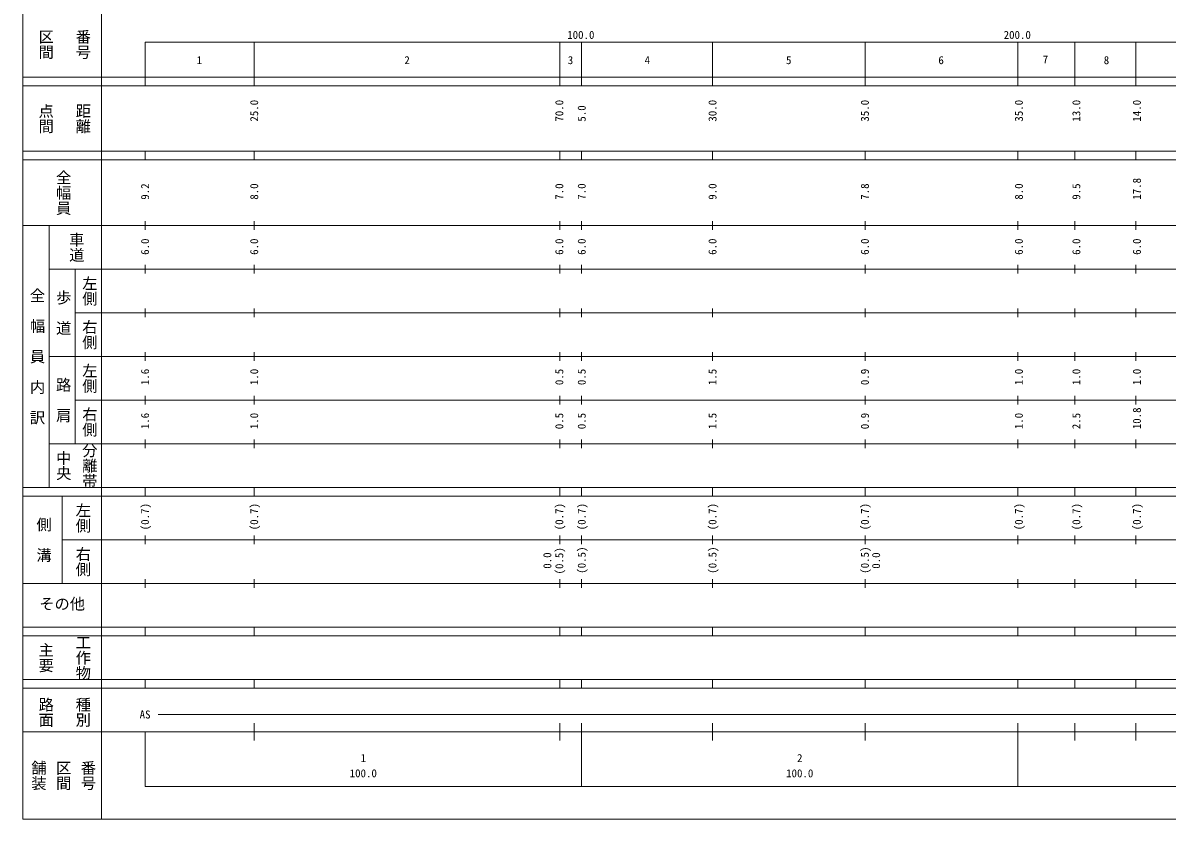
# Model space of a CAD drawing. Units: millimetres on the paper, enlarged 1000 times. Extents: x 27531 to 667531, y 18316 to 378316.
# Drawn here: x 27531 to 289702, y 18316 to 200725 of the extents above; entities that cross this region are included whole.
import ezdxf
from ezdxf.enums import TextEntityAlignment as Align

# ---------------------------------------------------------------- set-up
doc = ezdxf.new("R2010")
doc.units = ezdxf.units.MM
doc.header["$LTSCALE"] = 1000
doc.layers.add('S-SUV', color=7, linetype='Continuous', lineweight=13)
doc.styles.add('@ＭＳ ゴシック', font='')
doc.styles.add('ＭＳ ゴシック', font='')
doc.styles.get('@ＭＳ ゴシック').set_extended_font_data('@MS Gothic')
doc.styles.get('ＭＳ ゴシック').set_extended_font_data('MS Gothic')

msp = doc.modelspace()

# ---------------------------------------------------------------- linework, layer by layer
at = {"layer": 'S-SUV'}
for p, q in [((27531, 378316), (27531, 18316)), ((45531, 368316), (45531, 18316)), ((55531, 196316), (566531, 196316)), ((55531, 196316), (55531, 186316)), ((75142, 196316), (84184, 196316)), ((80531, 186316), (80531, 196316)), ((145142, 196316), (154184, 196316)), ((150531, 186316), (150531, 196316)), ((155531, 186316), (155531, 196316)), ((180142, 196316), (189184, 196316)), ((185531, 186316), (185531, 196316)), ((215142, 196316), (224184, 196316)), ((220531, 186316), (220531, 196316)), ((255531, 186316), (255531, 196316)), ((263142, 196317), (272184, 196317)), ((268531, 186317), (268531, 196317)), ((277142, 196317), (286184, 196317)), ((282531, 186317), (282531, 196317)), ((27531, 188316), (566531, 188316)), ((27531, 186316), (566531, 186316)), ((75142, 188316), (84184, 188316)), ((75142, 186316), (84184, 186316)), ((145142, 188316), (154184, 188316)), ((145142, 186316), (154184, 186316)), ((180142, 188316), (189184, 188316)), ((180142, 186316), (189184, 186316)), ((215142, 188316), (224184, 188316)), ((215142, 186316), (224184, 186316)), ((263142, 188317), (272184, 188317)), ((263142, 186317), (272184, 186317)), ((277142, 188317), (286184, 188317)), ((277142, 186317), (286184, 186317)), ((27531, 171316), (566531, 171316)), ((55531, 169316), (55531, 171316)), ((75142, 171316), (84184, 171316)), ((80531, 169316), (80531, 171316)), ((145142, 171316), (154184, 171316)), ((150531, 169316), (150531, 171316)), ((155531, 169316), (155531, 171316)), ((180142, 171316), (189184, 171316)), ((185531, 169316), (185531, 171316)), ((215142, 171316), (224184, 171316)), ((220531, 169316), (220531, 171316)), ((255531, 169316), (255531, 171316)), ((263142, 171317), (272184, 171317)), ((268531, 169317), (268531, 171317)), ((277142, 171317), (286184, 171317)), ((282531, 169317), (282531, 171317)), ((27531, 169316), (566531, 169316)), ((75142, 169316), (84184, 169316)), ((145142, 169316), (154184, 169316)), ((180142, 169316), (189184, 169316)), ((215142, 169316), (224184, 169316)), ((263142, 169317), (272184, 169317)), ((277142, 169317), (286184, 169317)), ((55531, 153316), (55531, 155316)), ((80531, 153316), (80531, 155316)), ((150531, 153316), (150531, 155316)), ((155531, 153316), (155531, 155316)), ((185531, 153316), (185531, 155316)), ((220531, 153316), (220531, 155316)), ((255531, 153316), (255531, 155316)), ((268531, 153317), (268531, 155317)), ((282531, 153317), (282531, 155317)), ((27531, 154316), (566531, 154316)), ((33531, 94316), (33531, 154316)), ((75142, 154316), (84184, 154316)), ((145142, 154316), (154184, 154316)), ((180142, 154316), (189184, 154316)), ((215142, 154316), (224184, 154316)), ((263142, 154317), (272184, 154317)), ((277142, 154317), (286184, 154317)), ((33531, 144316), (566531, 144316)), ((39531, 144316), (39531, 104316)), ((55531, 143316), (55531, 145316)), ((75142, 144316), (84184, 144316)), ((80531, 143316), (80531, 145316)), ((145142, 144316), (154184, 144316)), ((150531, 143316), (150531, 145316)), ((155531, 143316), (155531, 145316)), ((180142, 144316), (189184, 144316)), ((215142, 144316), (224184, 144316)), ((220531, 143316), (220531, 145316)), ((255531, 143316), (255531, 145316)), ((263142, 144317), (272184, 144317)), ((268531, 143317), (268531, 145317)), ((277142, 144317), (286184, 144317)), ((282531, 143317), (282531, 145317)), ((39531, 134316), (566531, 134316)), ((55531, 133316), (55531, 135316)), ((75142, 134316), (84184, 134316)), ((80531, 133316), (80531, 135316)), ((145142, 134316), (154184, 134316)), ((150531, 133316), (150531, 135316)), ((155531, 133316), (155531, 135316)), ((180142, 134316), (189184, 134316)), ((185531, 133316), (185531, 135316)), ((215142, 134316), (224184, 134316)), ((220531, 133316), (220531, 135316)), ((255531, 133316), (255531, 135316)), ((263142, 134317), (272184, 134317)), ((268531, 133317), (268531, 135317)), ((277142, 134317), (286184, 134317)), ((282531, 133317), (282531, 135317)), ((33531, 124316), (566531, 124316)), ((55531, 123316), (55531, 125316)), ((75142, 124316), (84184, 124316)), ((80531, 123316), (80531, 125316)), ((145142, 124316), (154184, 124316)), ((150531, 123316), (150531, 125316)), ((155531, 123316), (155531, 125316)), ((180142, 124316), (189184, 124316)), ((185531, 123316), (185531, 125316)), ((215142, 124316), (224184, 124316)), ((220531, 123316), (220531, 125316)), ((255531, 123316), (255531, 125316)), ((263142, 124317), (272184, 124317)), ((268531, 123317), (268531, 125317)), ((277142, 124317), (286184, 124317)), ((282531, 123317), (282531, 125317)), ((39531, 114316), (566531, 114316)), ((55531, 113316), (55531, 115316)), ((75142, 114316), (84184, 114316)), ((80531, 113316), (80531, 115316)), ((145142, 114316), (154184, 114316)), ((150531, 113316), (150531, 115316)), ((155531, 113316), (155531, 115316)), ((180142, 114316), (189184, 114316)), ((215142, 114316), (224184, 114316)), ((220531, 113316), (220531, 115316)), ((255531, 113316), (255531, 115316)), ((263142, 114317), (272184, 114317)), ((268531, 113317), (268531, 115317)), ((277142, 114317), (286184, 114317)), ((282531, 113317), (282531, 115317)), ((55531, 103316), (55531, 105316)), ((80531, 103316), (80531, 105316)), ((150531, 103316), (150531, 105316)), ((155531, 103316), (155531, 105316)), ((185531, 103316), (185531, 105316)), ((220531, 103316), (220531, 105316)), ((255531, 103316), (255531, 105316)), ((268531, 103317), (268531, 105317)), ((282531, 103317), (282531, 105317)), ((33531, 104316), (566531, 104316)), ((75142, 104316), (84184, 104316)), ((145142, 104316), (154184, 104316)), ((180142, 104316), (189184, 104316)), ((215142, 104316), (224184, 104316)), ((263142, 104317), (272184, 104317)), ((277142, 104317), (286184, 104317)), ((27531, 94316), (566531, 94316)), ((27531, 92316), (566531, 92316)), ((36531, 92316), (36531, 72316)), ((55531, 92316), (55531, 94316)), ((75142, 94316), (84184, 94316)), ((75142, 92316), (84184, 92316)), ((80531, 92316), (80531, 94316)), ((145142, 94316), (154184, 94316)), ((145142, 92316), (154184, 92316)), ((150531, 92316), (150531, 94316)), ((155531, 92316), (155531, 94316)), ((180142, 94316), (189184, 94316)), ((180142, 92316), (189184, 92316)), ((185531, 92316), (185531, 94316)), ((215142, 94316), (224184, 94316)), ((215142, 92316), (224184, 92316)), ((220531, 92316), (220531, 94316)), ((255531, 92316), (255531, 94316)), ((263142, 94317), (272184, 94317)), ((263142, 92317), (272184, 92317)), ((268531, 92317), (268531, 94317)), ((277142, 94317), (286184, 94317)), ((277142, 92317), (286184, 92317)), ((282531, 92317), (282531, 94317)), ((36531, 82316), (566531, 82316)), ((55531, 81316), (55531, 83316)), ((75142, 82316), (84184, 82316)), ((80531, 81316), (80531, 83316)), ((145142, 82316), (154184, 82316)), ((150531, 81316), (150531, 83316)), ((155531, 81316), (155531, 83316)), ((180142, 82316), (189184, 82316)), ((185531, 81316), (185531, 83316)), ((215142, 82316), (224184, 82316)), ((220531, 81316), (220531, 83316)), ((255531, 81316), (255531, 83316)), ((263142, 82317), (272184, 82317)), ((268531, 81317), (268531, 83317)), ((277142, 82317), (286184, 82317)), ((282531, 81317), (282531, 83317)), ((27531, 72316), (566531, 72316)), ((55531, 71316), (55531, 73316)), ((75142, 72316), (84184, 72316)), ((80531, 71316), (80531, 73316)), ((145142, 72316), (154184, 72316)), ((150531, 71316), (150531, 73316)), ((155531, 71316), (155531, 73316)), ((180142, 72316), (189184, 72316)), ((185531, 71316), (185531, 73316)), ((215142, 72316), (224184, 72316)), ((220531, 71316), (220531, 73316)), ((255531, 71316), (255531, 73316)), ((263142, 72317), (272184, 72317)), ((268531, 71317), (268531, 73317)), ((277142, 72317), (286184, 72317)), ((282531, 71317), (282531, 73317)), ((27531, 62316), (566531, 62316)), ((27531, 60316), (566531, 60316)), ((55531, 60316), (55531, 62316)), ((75142, 62316), (84184, 62316)), ((75142, 60316), (84184, 60316)), ((80531, 60316), (80531, 62316)), ((145142, 62316), (154184, 62316)), ((145142, 60316), (154184, 60316)), ((150531, 60316), (150531, 62316)), ((155531, 60316), (155531, 62316)), ((180142, 62316), (189184, 62316)), ((180142, 60316), (189184, 60316)), ((185531, 60316), (185531, 62316)), ((215142, 62316), (224184, 62316)), ((215142, 60316), (224184, 60316)), ((220531, 60316), (220531, 62316)), ((255531, 60316), (255531, 62316)), ((263142, 62317), (272184, 62317)), ((263142, 60317), (272184, 60317)), ((268531, 60317), (268531, 62317)), ((277142, 62317), (286184, 62317)), ((277142, 60317), (286184, 60317)), ((282531, 60317), (282531, 62317)), ((27531, 50316), (566531, 50316)), ((55531, 48316), (55531, 50316)), ((75142, 50316), (84184, 50316)), ((80531, 48316), (80531, 50316)), ((145142, 50316), (154184, 50316)), ((150531, 48316), (150531, 50316)), ((155531, 48316), (155531, 50316)), ((180142, 50316), (189184, 50316)), ((185531, 48316), (185531, 50316)), ((215142, 50316), (224184, 50316)), ((220531, 48316), (220531, 50316)), ((255531, 48316), (255531, 50316)), ((263142, 50317), (272184, 50317)), ((268531, 48317), (268531, 50317)), ((277142, 50317), (286184, 50317)), ((282531, 48317), (282531, 50317)), ((27531, 48316), (566531, 48316)), ((75142, 48316), (84184, 48316)), ((145142, 48316), (154184, 48316)), ((180142, 48316), (189184, 48316)), ((215142, 48316), (224184, 48316)), ((263142, 48317), (272184, 48317)), ((277142, 48317), (286184, 48317)), ((58531, 42316), (451773, 42316)), ((75142, 42316), (84184, 42316)), ((145142, 42316), (154184, 42316)), ((180142, 42316), (189184, 42316)), ((215142, 42316), (224184, 42316)), ((263142, 42317), (272184, 42317)), ((277142, 42317), (286184, 42317)), ((80531, 36316), (80531, 40316)), ((150531, 36316), (150531, 40316)), ((155531, 25816), (155531, 40316)), ((185531, 36316), (185531, 40316)), ((220531, 36316), (220531, 40316)), ((255531, 25816), (255531, 40316)), ((268531, 36317), (268531, 40317)), ((282531, 36317), (282531, 40317)), ((27531, 38316), (566531, 38316)), ((55531, 38316), (55531, 25816)), ((75142, 38316), (84184, 38316)), ((145142, 38316), (154184, 38316)), ((180142, 38316), (189184, 38316)), ((215142, 38316), (224184, 38316)), ((263142, 38317), (272184, 38317)), ((277142, 38317), (286184, 38317)), ((55531, 25816), (566531, 25816)), ((27531, 18316), (667531, 18316))]:
    msp.add_line(p, q, dxfattribs=at)

# ---------------------------------------------------------------- texts
for s, height, rotation, style, p in [('区間', 2566, 270, '@ＭＳ ゴシック', (30781, 199316)), ('番号', 2566, 270, '@ＭＳ ゴシック', (39281, 199316)), ('点間', 2566, 270, '@ＭＳ ゴシック', (30781, 182316)), ('距離', 2566, 270, '@ＭＳ ゴシック', (39281, 182316)), ('25.0', 1833, 90, 'ＭＳ ゴシック', (81986, 178102)), ('70.0', 1833, 90, 'ＭＳ ゴシック', (151893, 178102)), ('5.0', 1833, 90, 'ＭＳ ゴシック', (157031, 178102)), ('30.0', 1833, 90, 'ＭＳ ゴシック', (187001, 178102)), ('35.0', 1833, 90, 'ＭＳ ゴシック', (221911, 178102)), ('35.0', 1833, 90, 'ＭＳ ゴシック', (257190, 178102)), ('13.0', 1833, 90, 'ＭＳ ゴシック', (270363, 178102)), ('14.0', 1833, 90, 'ＭＳ ゴシック', (284235, 178102)), ('全幅員', 2566, 270, '@ＭＳ ゴシック', (34781, 167066)), ('9.2', 1833, 90, 'ＭＳ ゴシック', (56982, 160213)), ('8.0', 1833, 90, 'ＭＳ ゴシック', (81986, 160213)), ('7.0', 1833, 90, 'ＭＳ ゴシック', (151893, 160213)), ('7.0', 1833, 90, 'ＭＳ ゴシック', (157031, 160213)), ('9.0', 1833, 90, 'ＭＳ ゴシック', (187001, 160213)), ('7.8', 1833, 90, 'ＭＳ ゴシック', (221911, 160213)), ('8.0', 1833, 90, 'ＭＳ ゴシック', (257190, 160213)), ('9.5', 1833, 90, 'ＭＳ ゴシック', (270363, 160213)), ('17.8', 1833, 90, 'ＭＳ ゴシック', (284235, 160213)), ('車道', 2566, 270, '@ＭＳ ゴシック', (37781, 152816)), ('6.0', 1833, 90, 'ＭＳ ゴシック', (56982, 147585)), ('6.0', 1833, 90, 'ＭＳ ゴシック', (81986, 147585)), ('6.0', 1833, 90, 'ＭＳ ゴシック', (151893, 147585)), ('6.0', 1833, 90, 'ＭＳ ゴシック', (157031, 147585)), ('6.0', 1833, 90, 'ＭＳ ゴシック', (187001, 147585)), ('6.0', 1833, 90, 'ＭＳ ゴシック', (221911, 147585)), ('6.0', 1833, 90, 'ＭＳ ゴシック', (257190, 147585)), ('6.0', 1833, 90, 'ＭＳ ゴシック', (270363, 147585)), ('6.0', 1833, 90, 'ＭＳ ゴシック', (284235, 147585)), ('左側', 2566, 270, '@ＭＳ ゴシック', (40781, 142816)), ('全\u3000幅\u3000員\u3000内\u3000訳', 2566, 270, '@ＭＳ ゴシック', (28781, 140066)), ('歩\u3000道', 2566, 270, '@ＭＳ ゴシック', (34781, 139566)), ('右側', 2566, 270, '@ＭＳ ゴシック', (40781, 132816)), ('左側', 2566, 270, '@ＭＳ ゴシック', (40781, 122816)), ('1.6', 1833, 90, 'ＭＳ ゴシック', (56982, 117743)), ('1.0', 1833, 90, 'ＭＳ ゴシック', (81986, 117743)), ('0.5', 1833, 90, 'ＭＳ ゴシック', (151893, 117743)), ('0.5', 1833, 90, 'ＭＳ ゴシック', (157031, 117743)), ('1.5', 1833, 90, 'ＭＳ ゴシック', (187001, 117743)), ('0.9', 1833, 90, 'ＭＳ ゴシック', (221911, 117743)), ('1.0', 1833, 90, 'ＭＳ ゴシック', (257190, 117743)), ('1.0', 1833, 90, 'ＭＳ ゴシック', (270363, 117743)), ('1.0', 1833, 90, 'ＭＳ ゴシック', (284235, 117743)), ('路\u3000肩', 2566, 270, '@ＭＳ ゴシック', (34781, 119566)), ('右側', 2566, 270, '@ＭＳ ゴシック', (40781, 112816)), ('1.6', 1833, 90, 'ＭＳ ゴシック', (56982, 107641)), ('1.0', 1833, 90, 'ＭＳ ゴシック', (81986, 107641)), ('0.5', 1833, 90, 'ＭＳ ゴシック', (151893, 107641)), ('0.5', 1833, 90, 'ＭＳ ゴシック', (157031, 107641)), ('1.5', 1833, 90, 'ＭＳ ゴシック', (187001, 107641)), ('0.9', 1833, 90, 'ＭＳ ゴシック', (221911, 107641)), ('1.0', 1833, 90, 'ＭＳ ゴシック', (257190, 107641)), ('2.5', 1833, 90, 'ＭＳ ゴシック', (270363, 107641)), ('10.8', 1833, 90, 'ＭＳ ゴシック', (284235, 107641)), ('中央', 2566, 270, '@ＭＳ ゴシック', (34781, 102816)), ('分離帯', 2566, 270, '@ＭＳ ゴシック', (40781, 104566)), ('左側', 2566, 270, '@ＭＳ ゴシック', (39281, 90816)), ('(0.7)', 1833, 90, 'ＭＳ ゴシック', (56982, 84489)), ('(0.7)', 1833, 90, 'ＭＳ ゴシック', (81986, 84489)), ('(0.7)', 1833, 90, 'ＭＳ ゴシック', (151893, 84489)), ('(0.7)', 1833, 90, 'ＭＳ ゴシック', (157031, 84489)), ('(0.7)', 1833, 90, 'ＭＳ ゴシック', (187001, 84489)), ('(0.7)', 1833, 90, 'ＭＳ ゴシック', (221911, 84489)), ('(0.7)', 1833, 90, 'ＭＳ ゴシック', (257190, 84489)), ('(0.7)', 1833, 90, 'ＭＳ ゴシック', (270363, 84489)), ('(0.7)', 1833, 90, 'ＭＳ ゴシック', (284235, 84489)), ('側\u3000溝', 2566, 270, '@ＭＳ ゴシック', (30281, 87566)), ('右側', 2566, 270, '@ＭＳ ゴシック', (39281, 80816)), ('0.0', 1833, 90, 'ＭＳ ゴシック', (149153, 75677)), ('(0.5)', 1833, 90, 'ＭＳ ゴシック', (151893, 74367)), ('(0.5)', 1833, 90, 'ＭＳ ゴシック', (157031, 74523)), ('(0.5)', 1833, 90, 'ＭＳ ゴシック', (187001, 74523)), ('(0.5)', 1833, 90, 'ＭＳ ゴシック', (221911, 74523)), ('0.0', 1833, 90, 'ＭＳ ゴシック', (224480, 75677)), ('主要', 2566, 270, '@ＭＳ ゴシック', (30781, 58816)), ('工作物', 2566, 270, '@ＭＳ ゴシック', (39281, 60566)), ('路面', 2566, 270, '@ＭＳ ゴシック', (30781, 46316)), ('種別', 2566, 270, '@ＭＳ ゴシック', (39281, 46316)), ('舗装', 2566, 270, '@ＭＳ ゴシック', (29114, 31816)), ('区間', 2566, 270, '@ＭＳ ゴシック', (34781, 31816)), ('番号', 2566, 270, '@ＭＳ ゴシック', (40447, 31816))]:
    msp.add_text(s, height=height, rotation=rotation, dxfattribs=dict(at, style=style)).set_placement(p, align=Align.BOTTOM_LEFT)
at = {"layer": 'S-SUV', "style": 'ＭＳ ゴシック'}
for s, height, p in [('100.0', 1833, (152250, 196511)), ('200.0', 1833, (252250, 196511)), ('1', 1833, (67369, 190721)), ('2', 1833, (114935, 190721)), ('3', 1833, (152382, 190721)), ('4', 1833, (169983, 190721)), ('5', 1833, (202383, 190721)), ('6', 1833, (237295, 190721)), ('7', 1833, (261203, 190877)), ('8', 1833, (275182, 190721)), ('その他', 2566, (31281, 65566)), ('AS', 1833, (54281, 40816)), ('1', 1833, (104906, 30839)), ('2', 1833, (204906, 30839)), ('100.0', 1833, (102406, 27349)), ('100.0', 1833, (202406, 27349))]:
    msp.add_text(s, height=height, dxfattribs=at).set_placement(p, align=Align.BOTTOM_LEFT)

doc.saveas('drawing.dxf')
